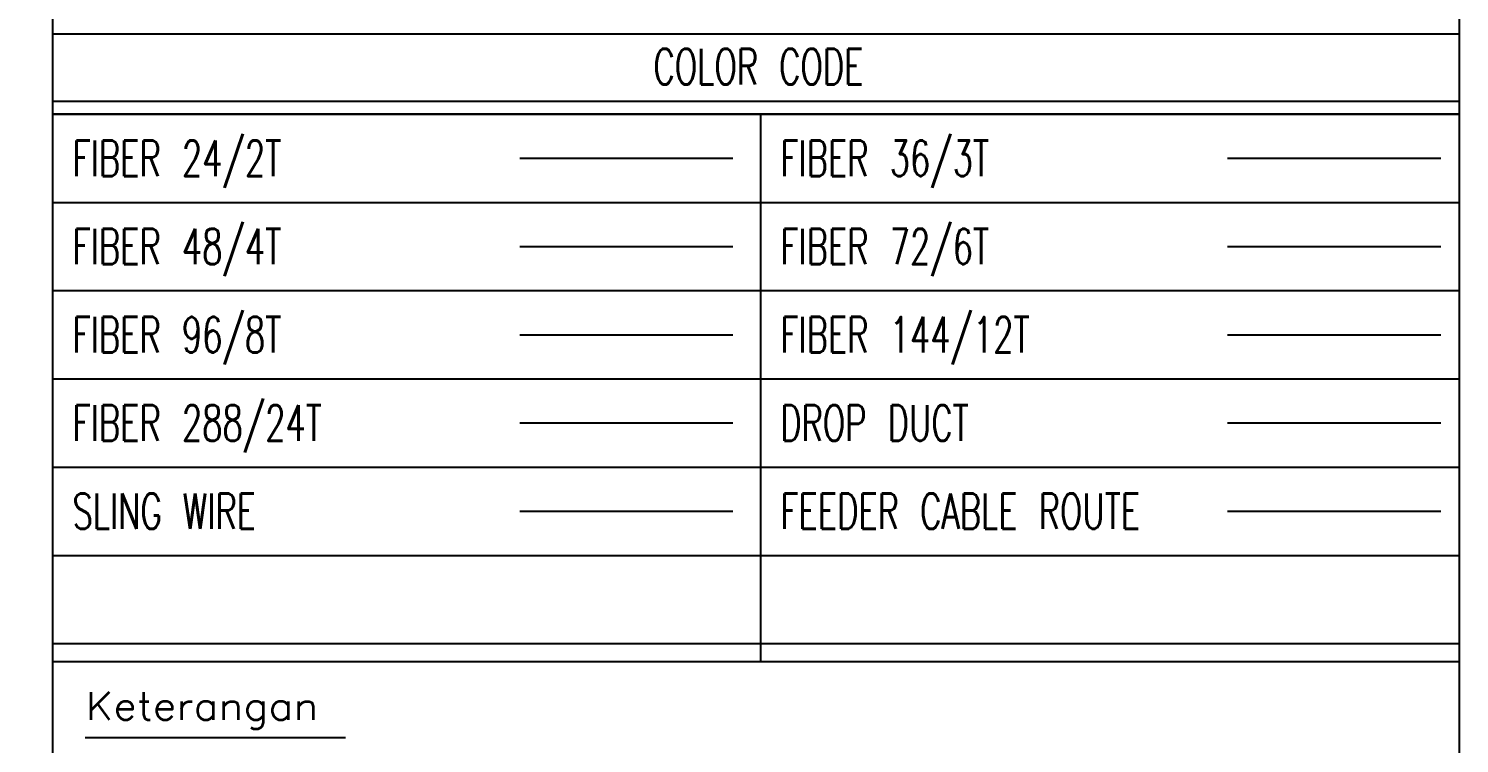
# Model space of a CAD drawing. Extents: x 2108.6 to 2122.7, y 1552.8 to 1562.7.
# Drawn here: x 2120.623 to 2122.715, y 1557.776 to 1558.822 of the extents above; entities that cross this region are included whole.
import ezdxf
from ezdxf.enums import TextEntityAlignment as Align

# ---------------------------------------------------------------- set-up
doc = ezdxf.new("R2010")
doc.units = 0
doc.linetypes.add('DASHED', pattern=[19.05, 12.7, -6.35])
doc.layers.get('0').update_dxf_attribs({"linetype": 'CONTINUOUS'})
for name, color, linetype in [('DROP_DUCT', 170, 'DASHED'), ('FEEDER', 7, 'CONTINUOUS'), ('FO_144_CORE', 62, 'CONTINUOUS'), ('FO_24_CORE', 3, 'CONTINUOUS'), ('FO_288_CORE', 30, 'CONTINUOUS'), ('FO_36_CORE', 232, 'CONTINUOUS'), ('FO_48_CORE', 6, 'CONTINUOUS'), ('FO_72_CORE', 34, 'CONTINUOUS'), ('FO_96_CORE', 1, 'CONTINUOUS'), ('SLING_WIRE', 4, 'CONTINUOUS'), ('TITLE_BLOCK', 7, 'CONTINUOUS')]:
    doc.layers.add(name, color=color, linetype=linetype)
doc.styles.add('TITLE_BLOCK_2', font='txt.shx')

msp = doc.modelspace()

# ---------------------------------------------------------------- linework, layer by layer
msp.add_lwpolyline([(2108.6425, 1562.7116), (2122.7153, 1562.7116), (2122.7153, 1552.7602)])
at = {"layer": 'DROP_DUCT', "color": 5}
msp.add_line((2122.3765, 1558.2445), (2122.6882, 1558.2445), dxfattribs=at)
at = {"layer": 'FEEDER'}
msp.add_line((2122.3765, 1558.1154), (2122.6882, 1558.1154), dxfattribs=at)
at = {"layer": 'FO_144_CORE'}
msp.add_line((2122.3765, 1558.3736), (2122.6882, 1558.3736), dxfattribs=at)
at = {"layer": 'FO_24_CORE'}
msp.add_line((2121.3415, 1558.6319), (2121.6533, 1558.6319), dxfattribs=at)
at = {"layer": 'FO_288_CORE'}
msp.add_line((2121.3415, 1558.2445), (2121.6533, 1558.2445), dxfattribs=at)
at = {"layer": 'FO_36_CORE'}
msp.add_line((2122.3765, 1558.6319), (2122.6882, 1558.6319), dxfattribs=at)
at = {"layer": 'FO_48_CORE'}
msp.add_line((2121.3415, 1558.5028), (2121.6533, 1558.5028), dxfattribs=at)
at = {"layer": 'FO_72_CORE'}
msp.add_line((2122.3765, 1558.5028), (2122.6882, 1558.5028), dxfattribs=at)
at = {"layer": 'FO_96_CORE'}
msp.add_line((2121.3415, 1558.3736), (2121.6533, 1558.3736), dxfattribs=at)
at = {"layer": 'SLING_WIRE'}
msp.add_line((2121.3415, 1558.1154), (2121.6533, 1558.1154), dxfattribs=at)
at = {"layer": 'TITLE_BLOCK'}
msp.add_line((2120.6586, 1552.7602), (2120.6586, 1562.7116), dxfattribs=at)
at = {"layer": 'TITLE_BLOCK', "color": 7, "linetype": 'CONTINUOUS'}
for p, q in [((2122.7153, 1558.8136), (2120.6586, 1558.8136)), ((2120.6586, 1558.7154), (2122.7153, 1558.7154)), ((2122.7153, 1558.6965), (2120.6586, 1558.6965)), ((2120.6586, 1558.6965), (2122.7153, 1558.6965)), ((2121.6935, 1558.6965), (2121.6935, 1557.8952)), ((2120.6586, 1558.5673), (2122.7153, 1558.5673)), ((2120.6586, 1558.4382), (2122.7153, 1558.4382)), ((2120.6586, 1558.3091), (2122.7153, 1558.3091)), ((2120.6586, 1558.1799), (2122.7153, 1558.1799)), ((2120.6586, 1558.0508), (2122.7153, 1558.0508)), ((2120.6586, 1557.9217), (2122.7153, 1557.9217)), ((2122.7155, 1557.8952), (2120.6588, 1557.8952)), ((2120.7061, 1557.7845), (2121.0869, 1557.7845))]:
    msp.add_line(p, q, dxfattribs=at)
at = {"layer": 'TITLE_BLOCK'}
msp.add_lwpolyline([(2122.7153, 1552.7602), (2108.6425, 1552.7602), (2108.6425, 1562.7116), (2122.7153, 1562.7116)], close=True, dxfattribs=at)

# ---------------------------------------------------------------- texts
at = {"layer": 'TITLE_BLOCK', "color": 7, "linetype": 'CONTINUOUS', "style": 'TITLE_BLOCK_2'}
for s, height, width, p in [('COLOR CODE', 0.05199, 0.666073, (2121.5372, 1558.74)), ('Keterangan', 0.04068, 1.102902, (2120.7067, 1557.8101))]:
    msp.add_text(s, height=height, dxfattribs=dict(at, width=width)).set_placement(p)
at = {"layer": 'TITLE_BLOCK', "color": 7, "linetype": 'CONTINUOUS', "style": 'TITLE_BLOCK_2', "width": 0.666073}
for s, height, p in [('FIBER 24/2T', 0.051991, (2120.6876, 1558.6319)), ('FIBER 36/3T', 0.051991, (2121.7225, 1558.6319)), ('FIBER 48/4T', 0.051991, (2120.6876, 1558.5028)), ('FIBER 72/6T', 0.051991, (2121.7225, 1558.5028)), ('FIBER 96/8T', 0.051991, (2120.6876, 1558.3736)), ('FIBER 144/12T', 0.051991, (2121.7225, 1558.3736)), ('FIBER 288/24T', 0.051991, (2120.6876, 1558.2445)), ('DROP DUCT', 0.05199, (2121.7225, 1558.2445)), ('SLING WIRE', 0.05199, (2120.6876, 1558.1154)), ('FEEDER CABLE ROUTE', 0.051991, (2121.7225, 1558.1154))]:
    msp.add_text(s, height=height, dxfattribs=at).set_placement(p, align=Align.MIDDLE_LEFT)

doc.saveas('drawing.dxf')
